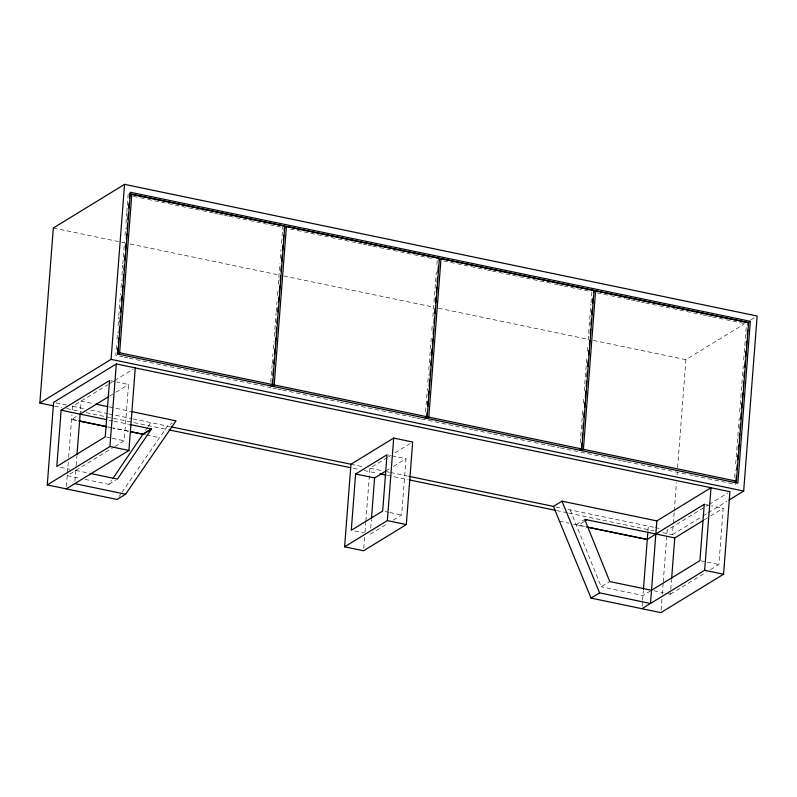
<?xml version="1.0" encoding="UTF-8"?>
<svg xmlns="http://www.w3.org/2000/svg" width="797" height="797" viewBox="0 0 797 797"><rect width="100%" height="100%" fill="white"/><g stroke="black" fill="none" stroke-linecap="round" stroke-linejoin="round"><path stroke-width="0.6" stroke-dasharray="3.98 2.99" d="M66.42 486.469L67.247 475.67L113.692 447.217M67.436 473.219L68.283 462.21M68.662 457.319L71.949 414.619M72.318 409.877L72.587 406.311L107.675 384.821M74.948 481.239L76.084 466.763M76.163 465.548L76.93 455.745M116.541 345.509L115.784 355.392L118.215 355.9M117.02 339.333L117.587 331.921M118.066 325.744L118.723 317.106M118.823 315.871L120.536 293.635M121.005 287.458L121.582 280.046M121.961 275.104L122.718 265.232M122.818 263.996L124.521 241.76M124.999 235.583L125.567 228.171M125.946 223.23L126.713 213.357M126.803 212.122L128.227 193.591M114.748 446.579L124.212 440.771L128.546 384.473L116.691 382.002M270.781 382.201L272.116 364.867M272.215 363.631L272.972 353.719M273.361 348.767L273.929 341.345M274.307 336.384L276.121 312.862M276.22 311.617L276.977 301.714M277.456 295.528L277.934 289.331M278.312 284.38L279.936 263.329M280.315 258.377L280.982 249.71M281.461 243.513L281.929 237.327M282.028 236.091L282.696 227.424M363.771 548.296L364.627 537.208M365.006 532.276L365.763 522.424M365.863 521.188L369.938 468.208L387.661 457.348M370.735 528.112L371.392 519.554M393.29 520.122L401.658 514.992L405.992 458.723L388.199 455.017M425.568 411.9L427.381 388.378M427.85 382.181L428.427 374.759M428.806 369.798L431.476 335.129M431.854 330.177L432.333 323.99M432.901 316.558L433.379 310.362M433.478 309.126L435.481 283.124M435.57 281.889L436.338 271.976M436.905 264.554L437.284 259.593M580.256 442.843L582.926 408.174M583.304 403.222L583.783 397.026M584.261 390.839L586.921 356.159M587.309 351.208L587.778 345.021M588.166 340.07L590.926 304.155M591.025 302.92L591.882 291.772M642.143 606.298L642.512 601.506M642.601 600.3L643.348 590.637M647.941 531.001L648.31 526.15M661.072 610.173L661.928 599.085M662.307 594.154L663.164 583.065M663.253 581.84L667.238 530.085L707.985 505.129M662.696 532.655L672.449 534.677L673.216 524.755M673.306 523.509L674.172 512.341M674.262 511.096L676.464 482.554M677.032 475.102L677.231 472.621M677.609 467.66L685.918 359.676L744.577 323.731M668.065 593.725L670.426 594.213L670.715 590.547M670.805 589.322L671.562 579.529M710.446 569.706L718.864 564.545L723.198 508.237L711.372 505.776M734.655 477.493L735.223 470.071M735.701 463.874L738.371 429.204M738.47 427.969L739.227 418.056M739.706 411.87L740.184 405.673M740.274 404.438L742.376 377.2M742.465 375.955L743.232 366.052M743.711 359.865L744.179 353.669M744.278 352.433L746.371 325.186M85.09 479.386L108.88 484.337L111.67 480.242M145.582 430.36L147.565 427.451M148.222 426.485L150.862 422.609M119.161 496.411L121.244 493.373M121.941 492.357L167.48 426.066L172.222 423.157M583.992 521.656L578.273 525.333L585.536 526.827M576.151 524.685L583.723 519.953M108.731 384.174L133.149 369.21M71.581 419.371L77.628 420.627L71.581 419.381L80.118 414.141L81.135 401.08L92.083 403.362M109.607 396.079L114.868 392.851M115.914 392.204L128.546 384.473M108.88 484.337L115.535 480.262M388.697 456.711L390.789 455.436M394.953 452.875L412.677 442.026M387.153 470.26L389.245 468.975M393.429 466.414L405.992 458.723M370.256 534.229L388.049 523.33M750.864 319.886L755.058 317.316M709.021 504.491L727.83 492.964M672.449 534.677L701.778 516.715M702.834 516.067L707.019 513.507M708.065 512.86L726.924 501.313M704.249 519.853L709.509 516.625M710.565 515.978L723.198 508.237M570.184 509.891L601.227 586.811L609.775 581.581M650.561 590.856L642.97 595.508L601.227 586.811M670.426 594.213L706.232 572.286M133.328 196.331L146.688 199.111M147.903 199.36L213.476 213.008M214.692 213.267L218.338 214.024M219.544 214.273L223.19 215.031M224.405 215.29L228.052 216.047M229.267 216.296L280.265 226.916M290.347 229.008L357.136 242.916M358.351 243.165L361.997 243.922M363.213 244.181L366.849 244.938M368.065 245.187L371.711 245.944M372.926 246.203L433.648 258.836M443.73 260.938L486.23 269.784M487.445 270.034L491.082 270.791M492.297 271.05L553.018 283.682M554.234 283.941L557.88 284.698M559.096 284.947L562.732 285.705M563.947 285.964L589.451 291.264M597.102 292.858L625.037 298.676M626.253 298.925L629.889 299.682M631.104 299.941L634.751 300.698M635.966 300.947L639.602 301.704M640.818 301.963L644.464 302.721M645.68 302.97L701.539 314.596M702.755 314.855L706.401 315.612M707.606 315.861L711.253 316.618M712.468 316.877L746.47 323.951M53.319 228.002L124.013 242.716M130.11 243.982L278.811 274.935M283.682 275.951L433.608 307.154M438.48 308.17L588.405 339.373M593.277 340.389L685.918 359.676M119.43 356.149L123.087 356.917M124.302 357.166L127.958 357.923M129.174 358.182L190.075 370.854M191.29 371.113L194.946 371.87M196.162 372.119L199.818 372.886M201.043 373.135L204.69 373.903M205.915 374.152L271.677 387.84M272.903 388.099L276.549 388.856M277.774 389.105L281.421 389.872M282.646 390.122L338.665 401.788M339.891 402.037L343.537 402.804M344.762 403.053L348.409 403.81M349.634 404.069L353.28 404.826M354.506 405.085L410.535 416.741M411.75 417L415.406 417.758M416.622 418.007L420.278 418.774M421.493 419.023L467.779 428.656M468.995 428.916L472.651 429.673M473.866 429.922L492.138 433.727M493.353 433.976L549.382 445.643M550.597 445.892L559.125 447.675M560.341 447.924L606.627 457.558M607.842 457.807L611.498 458.574M612.714 458.823L616.37 459.59M617.585 459.839L621.242 460.596M622.457 460.855L626.113 461.612M627.329 461.871L688.229 474.544M689.445 474.793L693.101 475.56M694.317 475.809L735.731 484.427M110.763 380.767L115.505 381.753M705.455 504.551L710.187 505.537M109.119 406.898L131.017 411.461M55.989 402.864L66.659 405.085M72.587 406.311L85.837 409.07M90.649 410.076L107.505 413.583M108.711 413.832L131.595 418.594M132.8 418.843L169.91 426.574M350.959 464.252L364.01 466.972M369.938 468.208L382.092 470.738M386.953 471.744L389.384 472.252M390.59 472.511L407.606 476.048M555.818 506.892L563.001 508.396M567.793 509.393L654.227 527.375M655.403 527.624L661.321 528.859M54.475 406.052L61.787 407.576M66.669 408.592L81.294 411.631M86.166 412.647L167.828 429.653M353.101 468.208L359.198 469.483M364.07 470.499L377.479 473.288M387.232 475.311L407.954 479.625M556.655 510.578L567.623 512.86M568.849 513.119L654.168 530.872M109.149 420.188L112.795 420.936M113.981 421.195L128.516 424.213M142.952 434.235L145.313 434.724M146.499 434.973L159.5 437.683M559.494 521.218L569.018 523.191M573.77 524.187L585.795 526.687M106.429 437.065L111.172 438.061M112.357 438.3L124.212 440.771M701.121 560.849L705.853 561.835M707.039 562.084L718.864 564.545M385.051 511.535L388.617 512.282M389.803 512.521L401.658 514.992M60.363 467.231L69.857 469.214M75.795 470.429L88.885 473.159M653.869 590.766L663.333 592.739M354.844 531.021L364.329 532.994M67.247 475.67L79.142 478.15M111.5 427.69L107.874 426.933L111.5 427.68M128.437 431.217L112.706 427.939L128.437 431.207"/><path stroke-width="1.2" d="M53.26 405.803L39.85 403.013L53.319 228.002L124.551 184.356L757.15 316.03L743.681 491.042L729.016 500.028M132.232 411.71L176.027 420.826L125.617 494.21L117.069 499.45L47.262 484.915L53.608 402.365L116.302 363.96L729.922 491.689L723.566 574.238L660.882 612.644L591.035 598.099L553.417 506.394L408.821 476.297M61.14 410.196L56.806 466.494L105.244 436.826L109.578 380.518L61.14 410.196L106.738 419.67M77.01 454.529L80.128 414.131L108.551 396.717M39.85 403.013L111.082 359.367L124.551 184.356M47.262 484.915L109.946 446.519L116.302 363.96M117.587 352.832L117.966 347.881M118.345 342.929L118.723 337.968M119.112 333.016L119.59 326.83M119.968 321.878L120.347 316.917M120.726 311.966L121.114 307.014M121.582 300.828L121.971 295.866M122.349 290.915L122.728 285.964M123.107 281.012L123.585 274.816M123.963 269.864L124.352 264.913M124.73 259.961L125.109 255.01M125.488 250.059L125.966 243.862M126.354 238.911L126.733 233.959M127.112 229.008L127.49 224.047M127.879 219.095L128.347 212.909M128.735 207.957L129.114 202.996M129.493 198.045L129.682 195.574L131.824 194.259L284.828 226.109L272.634 384.612L270.502 385.917M117.488 354.067L119.63 352.762L131.824 194.259M66.231 488.87L128.925 450.464L135.271 367.915M272.554 380.059L272.076 386.246L274.218 384.941L427.232 416.791L439.426 258.288L286.412 226.438L284.28 227.753L284.091 230.223M272.943 375.098L273.411 368.911M273.799 363.96L274.178 359.009M274.557 354.047L274.935 349.096M275.324 344.145L275.792 337.958M276.18 332.997L276.559 328.045M276.938 323.094L277.316 318.142M277.794 311.956L278.183 306.994M278.561 302.043L278.94 297.092M279.319 292.14L279.797 285.944M280.175 280.992L280.564 276.041M280.942 271.09L281.321 266.138M281.7 261.177L282.178 254.99M282.556 250.039L282.945 245.087M283.324 240.126L283.702 235.175M274.218 384.941L286.412 226.438M344.603 546.812L350.959 464.252L393.698 438.071L412.677 442.026L406.321 524.575L363.581 550.757L344.603 546.812L387.352 520.62L406.321 524.575M355.611 474.006L351.278 530.284L382.68 511.046L387.013 454.768L355.611 474.006L374.59 477.961L386.107 470.907M371.482 518.329L374.59 477.961M387.352 520.62L393.698 438.071M427.152 412.238L426.674 418.425L428.806 417.12L581.82 448.96L594.014 290.467L441.01 258.617L438.868 259.922M427.62 406.042L428.009 401.09M428.387 396.139L428.766 391.188M429.155 386.226L429.623 380.039M430.011 375.088L430.39 370.137M430.769 365.175L431.147 360.224M431.536 355.273L432.004 349.086M432.392 344.125L432.771 339.173M433.15 334.222L433.528 329.271M434.006 323.074L434.395 318.123M434.773 313.171L435.152 308.22M435.531 303.268L436.009 297.072M436.387 292.12L436.776 287.169M437.154 282.218L437.533 277.266M437.912 272.305L438.39 266.118M428.806 417.12L441.01 258.617M581.84 443.172L581.262 450.604L583.404 449.289L736.408 481.139L748.612 322.646L595.598 290.795L593.456 292.1M582.218 438.22L582.597 433.269M582.976 428.318L583.364 423.356M583.832 417.17L584.221 412.218M584.599 407.267L584.978 402.306M585.357 397.354L585.835 391.168M586.223 386.216L586.602 381.255M586.981 376.304L587.359 371.352M587.748 366.401L588.216 360.204M588.604 355.253L588.983 350.301M589.362 345.35L589.74 340.399M590.218 334.202L590.597 329.251M590.985 324.299L591.364 319.348M591.743 314.397L592.121 309.435M592.599 303.249L592.988 298.297M583.404 449.289L595.598 290.795M643.438 589.411L647.841 532.207M641.954 608.699L704.648 570.293L710.994 487.744L656.858 520.909L650.491 603.478L599.583 592.868L591.035 598.099M671.652 578.303L674.76 537.915L703.193 520.501M735.82 483.191L736.398 475.789M736.866 469.612L737.245 464.671M737.633 459.73L738.012 454.788M738.391 449.847L738.769 444.905M739.247 438.729L739.626 433.787M740.005 428.846L740.383 423.914M740.762 418.973L741.24 412.796M741.618 407.855L741.997 402.913M742.386 397.972L742.764 393.031M743.232 386.854L743.621 381.912M743.999 376.971L744.378 372.03M744.757 367.098L745.235 360.921M745.613 355.98L745.992 351.039M746.371 346.097L746.749 341.156M747.227 334.979L747.606 330.038M747.984 325.096L748.184 322.626L750.316 321.321L737.863 483.121L117.916 354.087L130.369 192.286L750.316 321.321M113.054 478.2L142.952 434.235L151.48 428.995M129.712 424.462L151.5 428.995L117.428 479.097L90.071 473.408M584.938 521.039L586.841 519.813M586.751 527.076L647.284 539.489L655.841 533.97L674.76 537.915M142.952 434.235L130.857 431.715L142.952 434.235L151.5 428.995M425.09 418.096L427.232 416.791M579.678 450.275L581.82 448.96M553.417 506.394L561.965 501.164L656.858 520.909M734.276 482.454L736.408 481.139M129.453 193.84L748.184 322.626M119.63 352.762L272.634 384.612M111.082 359.367L743.681 491.042M95.73 404.119L107.894 406.649M171.126 426.823L350.959 464.252M169.054 429.902L350.67 467.7M379.92 473.797L386.017 475.062M409.17 479.884L555.439 510.329M587 526.937L647.284 539.489M109.946 446.519L128.925 450.464M704.648 570.293L723.566 574.238M74.779 483.63L125.617 494.21M561.965 501.164L599.583 592.868M704.269 504.302L699.935 560.61L651.518 590.268L609.775 581.581L584.669 519.365L655.851 533.96L704.269 504.302M106.659 426.684L78.843 420.896L106.659 426.674"/></g></svg>
